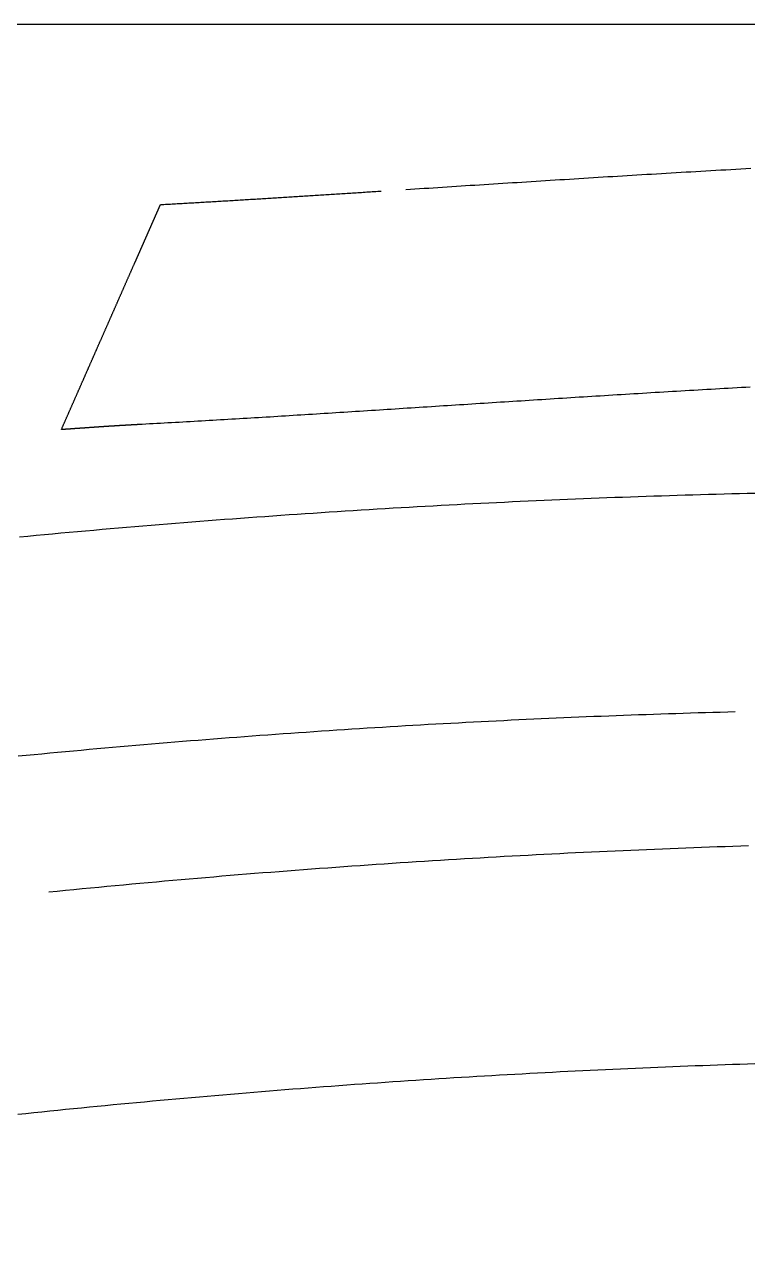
# Model space of a CAD drawing. Extents: x -537 to 363, y 432 to 791.
# Drawn here: x 163.49 to 192.88, y 611.59 to 661.58 of the extents above; entities that cross this region are included whole.
import ezdxf

# ---------------------------------------------------------------- set-up
doc = ezdxf.new("R2010")
doc.units = 0
doc.layers.get('0').update_dxf_attribs({"linetype": 'CONTINUOUS'})
doc.layers.add('90X10', color=1, linetype='CONTINUOUS')

msp = doc.modelspace()

# ---------------------------------------------------------------- linework, layer by layer
msp.add_line((167.97, 651.897), (169.012, 654.264))
for points in [[(178.993, 654.878, 0), (179.179, 654.89, 0), (179.364, 654.902, 0), (179.55, 654.914, 0), (179.737, 654.926, 0), (179.923, 654.938, 0), (180.11, 654.95, 0), (180.297, 654.962, 0), (180.484, 654.974, 0), (180.672, 654.986, 0), (180.859, 654.998, 0), (181.048, 655.01, 0), (181.236, 655.022, 0), (181.425, 655.034, 0), (181.613, 655.047, 0), (181.803, 655.059, 0), (181.992, 655.071, 0), (182.182, 655.083, 0), (182.372, 655.095, 0), (182.562, 655.107, 0), (182.753, 655.12, 0), (182.943, 655.132, 0), (183.134, 655.144, 0), (183.326, 655.156, 0), (183.517, 655.168, 0), (183.709, 655.181, 0), (183.901, 655.193, 0), (184.094, 655.205, 0), (184.286, 655.217, 0), (184.479, 655.229, 0), (184.672, 655.241, 0), (184.866, 655.254, 0), (185.059, 655.266, 0), (185.253, 655.278, 0), (185.447, 655.29, 0), (185.642, 655.302, 0), (185.837, 655.314, 0), (186.032, 655.327, 0), (186.227, 655.339, 0), (186.422, 655.351, 0), (186.618, 655.363, 0), (186.814, 655.375, 0), (187.01, 655.387, 0), (187.207, 655.399, 0), (187.404, 655.411, 0), (187.601, 655.423, 0), (187.798, 655.435, 0), (187.996, 655.447, 0), (188.193, 655.459, 0), (188.392, 655.471, 0), (188.59, 655.483, 0), (188.788, 655.495, 0), (188.987, 655.507, 0), (189.186, 655.519, 0), (189.386, 655.531, 0), (189.585, 655.542, 0), (189.785, 655.554, 0), (189.985, 655.566, 0), (190.186, 655.578, 0), (190.386, 655.59, 0), (190.587, 655.601, 0), (190.788, 655.613, 0), (190.989, 655.624, 0), (191.191, 655.636, 0), (191.393, 655.648, 0), (191.595, 655.659, 0), (191.797, 655.671, 0), (192, 655.682, 0), (192.203, 655.694, 0), (192.406, 655.705, 0), (192.609, 655.716, 0), (192.813, 655.728, 0), (193.017, 655.739, 0)], [(169.012, 654.264, 0), (169.08, 654.268, 0), (169.148, 654.271, 0), (169.216, 654.275, 0), (169.284, 654.279, 0), (169.352, 654.283, 0), (169.42, 654.287, 0), (169.488, 654.291, 0), (169.556, 654.294, 0), (169.624, 654.298, 0), (169.692, 654.302, 0), (169.761, 654.306, 0), (169.829, 654.31, 0), (169.897, 654.314, 0), (169.966, 654.318, 0), (170.034, 654.322, 0), (170.103, 654.326, 0), (170.171, 654.33, 0), (170.24, 654.334, 0), (170.309, 654.338, 0), (170.377, 654.342, 0), (170.446, 654.346, 0), (170.515, 654.35, 0), (170.584, 654.354, 0), (170.653, 654.358, 0), (170.722, 654.362, 0), (170.791, 654.366, 0), (170.86, 654.37, 0), (170.929, 654.374, 0), (170.998, 654.378, 0), (171.067, 654.382, 0), (171.136, 654.386, 0), (171.205, 654.39, 0), (171.275, 654.394, 0), (171.344, 654.398, 0), (171.414, 654.402, 0), (171.483, 654.407, 0), (171.552, 654.411, 0), (171.622, 654.415, 0), (171.692, 654.419, 0), (171.761, 654.423, 0), (171.831, 654.427, 0), (171.901, 654.432, 0), (171.97, 654.436, 0), (172.04, 654.44, 0), (172.11, 654.444, 0), (172.18, 654.448, 0), (172.25, 654.453, 0), (172.32, 654.457, 0), (172.39, 654.461, 0), (172.46, 654.465, 0), (172.53, 654.47, 0), (172.601, 654.474, 0), (172.671, 654.478, 0), (172.741, 654.482, 0), (172.811, 654.487, 0), (172.882, 654.491, 0), (172.952, 654.495, 0), (173.023, 654.5, 0), (173.093, 654.504, 0), (173.164, 654.508, 0), (173.234, 654.513, 0), (173.305, 654.517, 0), (173.376, 654.521, 0), (173.446, 654.526, 0), (173.517, 654.53, 0), (173.588, 654.534, 0), (173.659, 654.539, 0), (173.73, 654.543, 0), (173.801, 654.548, 0), (173.872, 654.552, 0), (173.943, 654.556, 0), (174.014, 654.561, 0), (174.085, 654.565, 0), (174.157, 654.57, 0), (174.228, 654.574, 0), (174.299, 654.579, 0), (174.37, 654.583, 0), (174.442, 654.588, 0), (174.513, 654.592, 0), (174.585, 654.597, 0), (174.656, 654.601, 0), (174.728, 654.605, 0), (174.799, 654.61, 0), (174.871, 654.614, 0), (174.943, 654.619, 0), (175.015, 654.624, 0), (175.086, 654.628, 0), (175.158, 654.633, 0), (175.23, 654.637, 0), (175.302, 654.642, 0), (175.374, 654.646, 0), (175.446, 654.651, 0), (175.518, 654.655, 0), (175.59, 654.66, 0), (175.662, 654.664, 0), (175.735, 654.669, 0), (175.807, 654.674, 0), (175.879, 654.678, 0), (175.952, 654.683, 0), (176.024, 654.687, 0), (176.096, 654.692, 0), (176.169, 654.697, 0), (176.241, 654.701, 0), (176.314, 654.706, 0), (176.387, 654.71, 0), (176.459, 654.715, 0), (176.532, 654.72, 0), (176.605, 654.724, 0), (176.678, 654.729, 0), (176.75, 654.734, 0), (176.823, 654.738, 0), (176.896, 654.743, 0), (176.969, 654.748, 0), (177.042, 654.752, 0), (177.115, 654.757, 0), (177.188, 654.762, 0), (177.262, 654.766, 0), (177.335, 654.771, 0), (177.408, 654.776, 0), (177.481, 654.78, 0), (177.555, 654.785, 0), (177.628, 654.79, 0), (177.701, 654.795, 0), (177.775, 654.799, 0), (177.848, 654.804, 0), (177.922, 654.809, 0), (177.996, 654.814, 0)], [(164.984, 645.118, 0), (164.993, 645.139, 0), (165.002, 645.16, 0), (165.012, 645.182, 0), (165.021, 645.203, 0), (165.031, 645.224, 0), (165.04, 645.245, 0), (165.049, 645.267, 0), (165.059, 645.288, 0), (165.068, 645.309, 0), (165.077, 645.331, 0), (165.087, 645.352, 0), (165.096, 645.373, 0), (165.106, 645.395, 0), (165.115, 645.416, 0), (165.124, 645.437, 0), (165.134, 645.458, 0), (165.143, 645.48, 0), (165.152, 645.501, 0), (165.162, 645.522, 0), (165.171, 645.544, 0), (165.181, 645.565, 0), (165.19, 645.586, 0), (165.199, 645.608, 0), (165.209, 645.629, 0), (165.218, 645.65, 0), (165.228, 645.671, 0), (165.237, 645.693, 0), (165.246, 645.714, 0), (165.256, 645.735, 0), (165.265, 645.757, 0), (165.274, 645.778, 0), (165.284, 645.799, 0), (165.293, 645.821, 0), (165.303, 645.842, 0), (165.312, 645.863, 0), (165.321, 645.884, 0), (165.331, 645.906, 0), (165.34, 645.927, 0), (165.35, 645.948, 0), (165.359, 645.97, 0), (165.368, 645.991, 0), (165.378, 646.012, 0), (165.387, 646.034, 0), (165.396, 646.055, 0), (165.406, 646.076, 0), (165.415, 646.097, 0), (165.425, 646.119, 0), (165.434, 646.14, 0), (165.443, 646.161, 0), (165.453, 646.183, 0), (165.462, 646.204, 0), (165.472, 646.225, 0), (165.481, 646.246, 0), (165.49, 646.268, 0), (165.5, 646.289, 0), (165.509, 646.31, 0), (165.518, 646.332, 0), (165.528, 646.353, 0), (165.537, 646.374, 0), (165.547, 646.396, 0), (165.556, 646.417, 0), (165.565, 646.438, 0), (165.575, 646.459, 0), (165.584, 646.481, 0), (165.594, 646.502, 0), (165.603, 646.523, 0), (165.612, 646.545, 0), (165.622, 646.566, 0), (165.631, 646.587, 0), (165.64, 646.609, 0), (165.65, 646.63, 0), (165.659, 646.651, 0), (165.669, 646.672, 0), (165.678, 646.694, 0), (165.687, 646.715, 0), (165.697, 646.736, 0), (165.706, 646.758, 0), (165.716, 646.779, 0), (165.725, 646.8, 0), (165.734, 646.822, 0), (165.744, 646.843, 0), (165.753, 646.864, 0), (165.762, 646.885, 0), (165.772, 646.907, 0), (165.781, 646.928, 0), (165.791, 646.949, 0), (165.8, 646.971, 0), (165.809, 646.992, 0), (165.819, 647.013, 0), (165.828, 647.035, 0), (165.837, 647.056, 0), (165.847, 647.077, 0), (165.856, 647.098, 0), (165.865, 647.119, 0), (165.874, 647.14, 0), (165.884, 647.16, 0), (165.893, 647.181, 0), (165.902, 647.202, 0), (165.911, 647.222, 0), (165.92, 647.243, 0), (165.929, 647.263, 0), (165.938, 647.283, 0), (165.947, 647.304, 0), (165.956, 647.324, 0), (165.964, 647.344, 0), (165.973, 647.364, 0), (165.982, 647.384, 0), (165.991, 647.404, 0), (166, 647.424, 0), (166.008, 647.443, 0), (166.017, 647.463, 0), (166.026, 647.483, 0), (166.034, 647.503, 0), (166.043, 647.522, 0), (166.052, 647.542, 0), (166.06, 647.561, 0), (166.069, 647.581, 0), (166.077, 647.6, 0), (166.086, 647.62, 0), (166.094, 647.639, 0), (166.103, 647.658, 0), (166.111, 647.678, 0), (166.12, 647.697, 0), (166.128, 647.716, 0), (166.137, 647.735, 0), (166.145, 647.755, 0), (166.154, 647.774, 0), (166.162, 647.793, 0), (166.171, 647.812, 0), (166.179, 647.831, 0), (166.188, 647.851, 0), (166.196, 647.87, 0), (166.205, 647.889, 0), (166.213, 647.908, 0), (166.221, 647.927, 0), (166.23, 647.946, 0), (166.238, 647.965, 0), (166.247, 647.985, 0), (166.255, 648.004, 0), (166.264, 648.023, 0), (166.272, 648.042, 0), (166.281, 648.061, 0), (166.289, 648.081, 0), (166.297, 648.1, 0), (166.306, 648.119, 0), (166.314, 648.138, 0), (166.323, 648.158, 0), (166.331, 648.177, 0), (166.34, 648.196, 0), (166.348, 648.216, 0), (166.357, 648.235, 0), (166.366, 648.254, 0), (166.374, 648.274, 0), (166.383, 648.293, 0), (166.391, 648.313, 0), (166.4, 648.333, 0), (166.409, 648.352, 0), (166.417, 648.372, 0), (166.426, 648.392, 0), (166.435, 648.411, 0), (166.444, 648.431, 0), (166.452, 648.451, 0), (166.461, 648.471, 0), (166.47, 648.491, 0), (166.479, 648.511, 0), (166.488, 648.531, 0), (166.497, 648.552, 0), (166.505, 648.572, 0), (166.514, 648.592, 0), (166.523, 648.613, 0), (166.532, 648.633, 0), (166.542, 648.654, 0), (166.551, 648.674, 0), (166.56, 648.695, 0), (166.569, 648.716, 0), (166.578, 648.737, 0), (166.587, 648.758, 0), (166.597, 648.779, 0), (166.606, 648.8, 0), (166.615, 648.821, 0), (166.625, 648.843, 0), (166.634, 648.864, 0), (166.644, 648.886, 0), (166.653, 648.908, 0), (166.663, 648.929, 0), (166.673, 648.951, 0), (166.682, 648.973, 0), (166.692, 648.995, 0), (166.702, 649.017, 0), (166.712, 649.04, 0), (166.721, 649.062, 0), (166.731, 649.084, 0), (166.741, 649.106, 0), (166.751, 649.128, 0), (166.76, 649.15, 0), (166.77, 649.173, 0), (166.78, 649.195, 0), (166.79, 649.217, 0), (166.799, 649.239, 0), (166.809, 649.261, 0), (166.819, 649.283, 0), (166.829, 649.306, 0), (166.838, 649.328, 0), (166.848, 649.35, 0), (166.858, 649.372, 0), (166.868, 649.394, 0), (166.877, 649.416, 0), (166.887, 649.438, 0), (166.897, 649.461, 0), (166.907, 649.483, 0), (166.916, 649.505, 0), (166.926, 649.527, 0), (166.936, 649.549, 0), (166.946, 649.571, 0), (166.955, 649.593, 0), (166.965, 649.616, 0), (166.975, 649.638, 0), (166.985, 649.66, 0), (166.994, 649.682, 0), (167.004, 649.704, 0), (167.014, 649.726, 0), (167.024, 649.749, 0), (167.034, 649.771, 0), (167.043, 649.793, 0), (167.053, 649.815, 0), (167.063, 649.837, 0), (167.073, 649.859, 0), (167.082, 649.881, 0), (167.092, 649.904, 0), (167.102, 649.926, 0), (167.112, 649.948, 0), (167.121, 649.97, 0), (167.131, 649.992, 0), (167.141, 650.014, 0), (167.151, 650.036, 0), (167.16, 650.059, 0), (167.17, 650.081, 0), (167.18, 650.103, 0), (167.19, 650.125, 0), (167.199, 650.147, 0), (167.209, 650.169, 0), (167.219, 650.191, 0), (167.229, 650.214, 0), (167.238, 650.236, 0), (167.248, 650.258, 0), (167.258, 650.28, 0), (167.268, 650.302, 0), (167.277, 650.324, 0), (167.287, 650.346, 0), (167.297, 650.369, 0), (167.307, 650.391, 0), (167.316, 650.413, 0), (167.326, 650.435, 0), (167.336, 650.457, 0), (167.346, 650.479, 0), (167.355, 650.501, 0), (167.365, 650.524, 0), (167.375, 650.546, 0), (167.385, 650.568, 0), (167.394, 650.59, 0), (167.404, 650.612, 0), (167.414, 650.634, 0), (167.424, 650.656, 0), (167.433, 650.679, 0), (167.443, 650.701, 0), (167.453, 650.723, 0), (167.463, 650.745, 0), (167.472, 650.767, 0), (167.482, 650.789, 0), (167.492, 650.811, 0), (167.502, 650.834, 0), (167.511, 650.856, 0), (167.521, 650.878, 0), (167.531, 650.9, 0), (167.541, 650.922, 0), (167.55, 650.944, 0), (167.56, 650.966, 0), (167.57, 650.989, 0), (167.58, 651.011, 0), (167.589, 651.033, 0), (167.599, 651.055, 0), (167.609, 651.077, 0), (167.619, 651.099, 0), (167.628, 651.121, 0), (167.638, 651.144, 0), (167.648, 651.166, 0), (167.658, 651.188, 0), (167.667, 651.21, 0), (167.677, 651.232, 0), (167.687, 651.254, 0), (167.697, 651.276, 0), (167.706, 651.299, 0), (167.716, 651.321, 0), (167.726, 651.343, 0), (167.736, 651.365, 0), (167.745, 651.387, 0), (167.755, 651.409, 0), (167.765, 651.431, 0), (167.775, 651.454, 0), (167.785, 651.476, 0), (167.794, 651.498, 0), (167.804, 651.52, 0), (167.814, 651.542, 0), (167.824, 651.564, 0), (167.833, 651.587, 0), (167.843, 651.609, 0), (167.853, 651.631, 0), (167.863, 651.653, 0), (167.872, 651.675, 0), (167.882, 651.697, 0), (167.892, 651.719, 0), (167.902, 651.742, 0), (167.911, 651.764, 0), (167.921, 651.786, 0), (167.931, 651.808, 0), (167.941, 651.83, 0), (167.95, 651.852, 0), (167.96, 651.875, 0), (167.97, 651.897, 0)], [(192.989, 646.844, 0), (192.812, 646.834, 0), (192.636, 646.824, 0), (192.459, 646.814, 0), (192.282, 646.804, 0), (192.106, 646.794, 0), (191.93, 646.784, 0), (191.754, 646.774, 0), (191.578, 646.764, 0), (191.402, 646.754, 0), (191.227, 646.744, 0), (191.052, 646.733, 0), (190.877, 646.723, 0), (190.702, 646.713, 0), (190.527, 646.703, 0), (190.352, 646.692, 0), (190.178, 646.682, 0), (190.003, 646.672, 0), (189.829, 646.662, 0), (189.655, 646.651, 0), (189.482, 646.641, 0), (189.308, 646.63, 0), (189.135, 646.62, 0), (188.961, 646.61, 0), (188.788, 646.599, 0), (188.615, 646.589, 0), (188.443, 646.578, 0), (188.27, 646.568, 0), (188.098, 646.557, 0), (187.925, 646.547, 0), (187.753, 646.536, 0), (187.582, 646.526, 0), (187.41, 646.515, 0), (187.238, 646.504, 0), (187.067, 646.494, 0), (186.896, 646.483, 0), (186.725, 646.473, 0), (186.554, 646.462, 0), (186.383, 646.451, 0), (186.213, 646.441, 0), (186.043, 646.43, 0), (185.873, 646.419, 0), (185.703, 646.409, 0), (185.533, 646.398, 0), (185.363, 646.387, 0), (185.194, 646.377, 0), (185.025, 646.366, 0), (184.856, 646.355, 0), (184.687, 646.345, 0), (184.518, 646.334, 0), (184.349, 646.323, 0), (184.181, 646.313, 0), (184.013, 646.302, 0), (183.845, 646.291, 0), (183.677, 646.28, 0), (183.509, 646.27, 0), (183.342, 646.259, 0), (183.175, 646.248, 0), (183.008, 646.238, 0), (182.841, 646.227, 0), (182.674, 646.216, 0), (182.507, 646.205, 0), (182.341, 646.195, 0), (182.175, 646.184, 0), (182.009, 646.173, 0), (181.843, 646.163, 0), (181.677, 646.152, 0), (181.512, 646.141, 0), (181.346, 646.131, 0), (181.181, 646.12, 0), (181.016, 646.11, 0), (180.851, 646.099, 0), (180.687, 646.088, 0), (180.522, 646.078, 0), (180.358, 646.067, 0), (180.194, 646.057, 0), (180.03, 646.046, 0), (179.866, 646.035, 0), (179.703, 646.025, 0), (179.54, 646.014, 0), (179.376, 646.004, 0), (179.213, 645.993, 0), (179.051, 645.983, 0), (178.888, 645.972, 0), (178.726, 645.962, 0), (178.563, 645.951, 0), (178.401, 645.941, 0), (178.239, 645.931, 0), (178.078, 645.92, 0), (177.916, 645.91, 0), (177.755, 645.9, 0), (177.594, 645.889, 0), (177.433, 645.879, 0), (177.272, 645.869, 0), (177.111, 645.858, 0), (176.951, 645.848, 0), (176.791, 645.838, 0), (176.631, 645.828, 0), (176.471, 645.818, 0), (176.311, 645.808, 0), (176.152, 645.798, 0), (175.992, 645.787, 0), (175.833, 645.777, 0), (175.674, 645.767, 0), (175.515, 645.757, 0), (175.357, 645.747, 0), (175.199, 645.737, 0), (175.04, 645.728, 0), (174.882, 645.718, 0), (174.724, 645.708, 0), (174.567, 645.698, 0), (174.409, 645.688, 0), (174.252, 645.679, 0), (174.095, 645.669, 0), (173.938, 645.659, 0), (173.781, 645.649, 0), (173.625, 645.64, 0), (173.469, 645.63, 0), (173.312, 645.621, 0), (173.156, 645.611, 0), (173.001, 645.602, 0), (172.845, 645.592, 0), (172.69, 645.583, 0), (172.534, 645.574, 0), (172.379, 645.564, 0), (172.225, 645.555, 0), (172.07, 645.546, 0), (171.915, 645.537, 0), (171.761, 645.528, 0), (171.607, 645.518, 0), (171.453, 645.509, 0), (171.299, 645.5, 0), (171.146, 645.491, 0), (170.993, 645.482, 0), (170.84, 645.474, 0), (170.687, 645.465, 0), (170.534, 645.456, 0), (170.381, 645.447, 0), (170.229, 645.439, 0), (170.077, 645.43, 0), (169.925, 645.421, 0), (169.773, 645.413, 0), (169.621, 645.404, 0), (169.47, 645.396, 0), (169.319, 645.387, 0), (169.168, 645.379, 0), (169.017, 645.371, 0), (168.866, 645.363, 0), (168.716, 645.354, 0), (168.565, 645.346, 0), (168.415, 645.338, 0), (168.265, 645.33, 0)], [(168.265, 645.33, 0), (168.251, 645.329, 0), (168.237, 645.329, 0), (168.222, 645.328, 0), (168.208, 645.327, 0), (168.194, 645.326, 0), (168.179, 645.326, 0), (168.165, 645.325, 0), (168.15, 645.324, 0), (168.136, 645.323, 0), (168.122, 645.322, 0), (168.107, 645.322, 0), (168.093, 645.321, 0), (168.079, 645.32, 0), (168.064, 645.319, 0), (168.05, 645.318, 0), (168.036, 645.318, 0), (168.021, 645.317, 0), (168.007, 645.316, 0), (167.993, 645.315, 0), (167.978, 645.314, 0), (167.964, 645.314, 0), (167.95, 645.313, 0), (167.935, 645.312, 0), (167.921, 645.311, 0), (167.906, 645.31, 0), (167.892, 645.31, 0), (167.878, 645.309, 0), (167.863, 645.308, 0), (167.849, 645.307, 0), (167.835, 645.306, 0), (167.82, 645.306, 0), (167.806, 645.305, 0), (167.792, 645.304, 0), (167.777, 645.303, 0), (167.763, 645.302, 0), (167.749, 645.301, 0), (167.734, 645.301, 0), (167.72, 645.3, 0), (167.706, 645.299, 0), (167.691, 645.298, 0), (167.677, 645.297, 0), (167.663, 645.297, 0), (167.648, 645.296, 0), (167.634, 645.295, 0), (167.62, 645.294, 0), (167.605, 645.293, 0), (167.591, 645.292, 0), (167.576, 645.291, 0), (167.562, 645.291, 0), (167.548, 645.29, 0), (167.533, 645.289, 0), (167.519, 645.288, 0), (167.505, 645.287, 0), (167.49, 645.286, 0), (167.476, 645.286, 0), (167.462, 645.285, 0), (167.447, 645.284, 0), (167.433, 645.283, 0), (167.419, 645.282, 0), (167.404, 645.281, 0), (167.39, 645.28, 0), (167.376, 645.279, 0), (167.361, 645.279, 0), (167.347, 645.278, 0), (167.333, 645.277, 0), (167.318, 645.276, 0), (167.304, 645.275, 0), (167.29, 645.274, 0), (167.275, 645.273, 0), (167.261, 645.272, 0), (167.247, 645.272, 0), (167.232, 645.271, 0), (167.218, 645.27, 0), (167.203, 645.269, 0), (167.189, 645.268, 0), (167.175, 645.267, 0), (167.16, 645.266, 0), (167.146, 645.265, 0), (167.132, 645.264, 0), (167.117, 645.264, 0), (167.103, 645.263, 0), (167.089, 645.262, 0), (167.074, 645.261, 0), (167.06, 645.26, 0), (167.046, 645.259, 0), (167.031, 645.258, 0), (167.017, 645.257, 0), (167.003, 645.256, 0), (166.988, 645.255, 0), (166.974, 645.255, 0), (166.96, 645.254, 0), (166.945, 645.253, 0), (166.931, 645.252, 0), (166.916, 645.251, 0), (166.902, 645.25, 0), (166.888, 645.249, 0), (166.873, 645.248, 0), (166.859, 645.247, 0), (166.845, 645.246, 0), (166.83, 645.245, 0), (166.816, 645.244, 0), (166.802, 645.243, 0), (166.787, 645.242, 0), (166.773, 645.242, 0), (166.759, 645.241, 0), (166.744, 645.24, 0), (166.73, 645.239, 0), (166.715, 645.238, 0), (166.701, 645.237, 0), (166.687, 645.236, 0), (166.672, 645.235, 0), (166.658, 645.234, 0), (166.644, 645.233, 0), (166.629, 645.232, 0), (166.615, 645.231, 0), (166.601, 645.23, 0), (166.586, 645.229, 0), (166.572, 645.228, 0), (166.557, 645.227, 0), (166.543, 645.226, 0), (166.529, 645.225, 0), (166.514, 645.224, 0), (166.5, 645.223, 0), (166.486, 645.222, 0), (166.471, 645.221, 0), (166.457, 645.221, 0), (166.443, 645.22, 0), (166.428, 645.219, 0), (166.414, 645.218, 0), (166.399, 645.217, 0), (166.385, 645.216, 0), (166.371, 645.215, 0), (166.356, 645.214, 0), (166.342, 645.213, 0), (166.327, 645.212, 0), (166.313, 645.211, 0), (166.299, 645.21, 0), (166.284, 645.209, 0), (166.27, 645.208, 0), (166.256, 645.207, 0), (166.241, 645.206, 0), (166.227, 645.205, 0), (166.212, 645.204, 0), (166.198, 645.203, 0), (166.184, 645.202, 0), (166.169, 645.201, 0), (166.154, 645.2, 0), (166.139, 645.199, 0), (166.124, 645.198, 0), (166.108, 645.196, 0), (166.093, 645.195, 0), (166.077, 645.194, 0), (166.062, 645.193, 0), (166.047, 645.192, 0), (166.031, 645.191, 0), (166.016, 645.19, 0), (166, 645.189, 0), (165.985, 645.188, 0), (165.97, 645.187, 0), (165.954, 645.186, 0), (165.939, 645.185, 0), (165.923, 645.183, 0), (165.908, 645.182, 0), (165.893, 645.181, 0), (165.877, 645.18, 0), (165.862, 645.179, 0), (165.846, 645.178, 0), (165.831, 645.177, 0), (165.815, 645.176, 0), (165.8, 645.175, 0), (165.785, 645.174, 0), (165.769, 645.173, 0), (165.754, 645.172, 0), (165.738, 645.171, 0), (165.723, 645.169, 0), (165.708, 645.168, 0), (165.692, 645.167, 0), (165.677, 645.166, 0), (165.661, 645.165, 0), (165.646, 645.164, 0), (165.631, 645.163, 0), (165.615, 645.162, 0), (165.6, 645.161, 0), (165.584, 645.16, 0), (165.569, 645.159, 0), (165.554, 645.158, 0), (165.538, 645.157, 0), (165.523, 645.155, 0), (165.507, 645.154, 0), (165.492, 645.153, 0), (165.477, 645.152, 0), (165.461, 645.151, 0), (165.446, 645.15, 0), (165.43, 645.149, 0), (165.415, 645.148, 0), (165.4, 645.147, 0), (165.384, 645.146, 0), (165.369, 645.145, 0), (165.353, 645.144, 0), (165.338, 645.142, 0), (165.323, 645.141, 0), (165.307, 645.14, 0), (165.292, 645.139, 0), (165.276, 645.138, 0), (165.261, 645.137, 0), (165.245, 645.136, 0), (165.23, 645.135, 0), (165.215, 645.134, 0), (165.199, 645.133, 0), (165.184, 645.132, 0), (165.168, 645.131, 0), (165.153, 645.13, 0), (165.138, 645.128, 0), (165.122, 645.127, 0), (165.107, 645.126, 0), (165.091, 645.125, 0), (165.076, 645.124, 0), (165.061, 645.123, 0), (165.045, 645.122, 0), (165.03, 645.121, 0), (165.014, 645.12, 0), (164.999, 645.119, 0), (164.984, 645.118, 0)], [(163.288, 640.759, 0), (163.624, 640.791, 0), (163.96, 640.823, 0), (164.296, 640.854, 0), (164.631, 640.885, 0), (164.966, 640.916, 0), (165.301, 640.947, 0), (165.636, 640.977, 0), (165.97, 641.007, 0), (166.304, 641.036, 0), (166.638, 641.066, 0), (166.971, 641.095, 0), (167.305, 641.123, 0), (167.638, 641.152, 0), (167.97, 641.18, 0), (168.303, 641.208, 0), (168.635, 641.235, 0), (168.967, 641.263, 0), (169.298, 641.29, 0), (169.63, 641.317, 0), (169.961, 641.343, 0), (170.292, 641.369, 0), (170.622, 641.395, 0), (170.953, 641.421, 0), (171.283, 641.446, 0), (171.613, 641.471, 0), (171.942, 641.496, 0), (172.272, 641.52, 0), (172.601, 641.544, 0), (172.93, 641.568, 0), (173.258, 641.592, 0), (173.586, 641.615, 0), (173.915, 641.638, 0), (174.242, 641.661, 0), (174.57, 641.684, 0), (174.897, 641.706, 0), (175.224, 641.728, 0), (175.551, 641.749, 0), (175.878, 641.771, 0), (176.204, 641.792, 0), (176.531, 641.813, 0), (176.856, 641.833, 0), (177.182, 641.854, 0), (177.508, 641.874, 0), (177.833, 641.894, 0), (178.158, 641.913, 0), (178.483, 641.932, 0), (178.807, 641.951, 0), (179.131, 641.97, 0), (179.455, 641.988, 0), (179.779, 642.007, 0), (180.103, 642.025, 0), (180.426, 642.042, 0), (180.75, 642.06, 0), (181.073, 642.077, 0), (181.395, 642.094, 0), (181.718, 642.11, 0), (182.04, 642.127, 0), (182.362, 642.143, 0), (182.684, 642.158, 0), (183.006, 642.174, 0), (183.327, 642.189, 0), (183.648, 642.204, 0), (183.969, 642.219, 0), (184.29, 642.234, 0), (184.611, 642.248, 0), (184.931, 642.262, 0), (185.251, 642.276, 0), (185.571, 642.289, 0), (185.891, 642.303, 0), (186.211, 642.316, 0), (186.53, 642.328, 0), (186.849, 642.341, 0), (187.168, 642.353, 0), (187.487, 642.365, 0), (187.806, 642.377, 0), (188.124, 642.389, 0), (188.442, 642.4, 0), (188.76, 642.411, 0), (189.078, 642.422, 0), (189.395, 642.432, 0), (189.713, 642.442, 0), (190.03, 642.453, 0), (190.347, 642.462, 0), (190.664, 642.472, 0), (190.981, 642.481, 0), (191.297, 642.49, 0), (191.613, 642.499, 0), (191.93, 642.508, 0), (192.245, 642.516, 0), (192.561, 642.524, 0), (192.877, 642.532, 0), (193.192, 642.54, 0)], [(192.382, 633.641, 0), (192.081, 633.633, 0), (191.78, 633.625, 0), (191.479, 633.617, 0), (191.177, 633.608, 0), (190.876, 633.599, 0), (190.574, 633.59, 0), (190.272, 633.581, 0), (189.97, 633.571, 0), (189.668, 633.561, 0), (189.365, 633.551, 0), (189.063, 633.541, 0), (188.76, 633.53, 0), (188.457, 633.52, 0), (188.154, 633.509, 0), (187.85, 633.498, 0), (187.547, 633.486, 0), (187.243, 633.474, 0), (186.939, 633.463, 0), (186.635, 633.451, 0), (186.331, 633.438, 0), (186.027, 633.426, 0), (185.722, 633.413, 0), (185.417, 633.4, 0), (185.112, 633.387, 0), (184.807, 633.373, 0), (184.502, 633.359, 0), (184.196, 633.345, 0), (183.891, 633.331, 0), (183.585, 633.317, 0), (183.279, 633.302, 0), (182.972, 633.287, 0), (182.666, 633.272, 0), (182.359, 633.256, 0), (182.052, 633.241, 0), (181.745, 633.225, 0), (181.438, 633.209, 0), (181.13, 633.192, 0), (180.823, 633.176, 0), (180.515, 633.159, 0), (180.207, 633.142, 0), (179.898, 633.125, 0), (179.59, 633.107, 0), (179.281, 633.089, 0), (178.972, 633.071, 0), (178.663, 633.053, 0), (178.353, 633.034, 0), (178.044, 633.015, 0), (177.734, 632.996, 0), (177.424, 632.977, 0), (177.114, 632.957, 0), (176.803, 632.937, 0), (176.493, 632.917, 0), (176.182, 632.897, 0), (175.871, 632.876, 0), (175.559, 632.856, 0), (175.248, 632.834, 0), (174.936, 632.813, 0), (174.624, 632.791, 0), (174.312, 632.77, 0), (173.999, 632.747, 0), (173.687, 632.725, 0), (173.374, 632.702, 0), (173.06, 632.68, 0), (172.747, 632.656, 0), (172.433, 632.633, 0), (172.12, 632.609, 0), (171.805, 632.585, 0), (171.491, 632.561, 0), (171.176, 632.537, 0), (170.862, 632.512, 0), (170.547, 632.487, 0), (170.231, 632.462, 0), (169.916, 632.436, 0), (169.6, 632.41, 0), (169.284, 632.384, 0), (168.968, 632.358, 0), (168.651, 632.331, 0), (168.334, 632.305, 0), (168.017, 632.277, 0), (167.7, 632.25, 0), (167.382, 632.222, 0), (167.065, 632.194, 0), (166.747, 632.166, 0), (166.428, 632.138, 0), (166.11, 632.109, 0), (165.791, 632.08, 0), (165.472, 632.051, 0), (165.153, 632.021, 0), (164.833, 631.991, 0), (164.513, 631.961, 0), (164.193, 631.931, 0), (163.873, 631.9, 0), (163.552, 631.869, 0), (163.231, 631.838, 0)], [(164.478, 626.327, 0), (164.816, 626.361, 0), (165.154, 626.394, 0), (165.491, 626.428, 0), (165.829, 626.461, 0), (166.165, 626.493, 0), (166.502, 626.525, 0), (166.838, 626.557, 0), (167.174, 626.589, 0), (167.51, 626.621, 0), (167.845, 626.652, 0), (168.18, 626.682, 0), (168.515, 626.713, 0), (168.85, 626.743, 0), (169.184, 626.773, 0), (169.518, 626.803, 0), (169.852, 626.832, 0), (170.185, 626.861, 0), (170.519, 626.89, 0), (170.852, 626.918, 0), (171.184, 626.946, 0), (171.517, 626.974, 0), (171.849, 627.002, 0), (172.181, 627.029, 0), (172.512, 627.056, 0), (172.844, 627.083, 0), (173.175, 627.109, 0), (173.506, 627.136, 0), (173.836, 627.161, 0), (174.167, 627.187, 0), (174.497, 627.212, 0), (174.827, 627.237, 0), (175.156, 627.262, 0), (175.486, 627.287, 0), (175.815, 627.311, 0), (176.144, 627.335, 0), (176.472, 627.358, 0), (176.8, 627.382, 0), (177.129, 627.405, 0), (177.456, 627.427, 0), (177.784, 627.45, 0), (178.111, 627.472, 0), (178.438, 627.494, 0), (178.765, 627.516, 0), (179.092, 627.537, 0), (179.418, 627.558, 0), (179.745, 627.579, 0), (180.07, 627.6, 0), (180.396, 627.62, 0), (180.722, 627.64, 0), (181.047, 627.66, 0), (181.372, 627.679, 0), (181.697, 627.699, 0), (182.021, 627.718, 0), (182.345, 627.736, 0), (182.67, 627.755, 0), (182.993, 627.773, 0), (183.317, 627.791, 0), (183.64, 627.809, 0), (183.964, 627.826, 0), (184.287, 627.843, 0), (184.609, 627.86, 0), (184.932, 627.877, 0), (185.254, 627.893, 0), (185.576, 627.909, 0), (185.898, 627.925, 0), (186.22, 627.94, 0), (186.541, 627.956, 0), (186.862, 627.971, 0), (187.183, 627.986, 0), (187.504, 628, 0), (187.825, 628.014, 0), (188.145, 628.028, 0), (188.465, 628.042, 0), (188.785, 628.056, 0), (189.105, 628.069, 0), (189.425, 628.082, 0), (189.744, 628.095, 0), (190.063, 628.107, 0), (190.382, 628.12, 0), (190.701, 628.132, 0), (191.02, 628.143, 0), (191.338, 628.155, 0), (191.656, 628.166, 0), (191.974, 628.177, 0), (192.292, 628.188, 0), (192.61, 628.199, 0), (192.927, 628.209, 0)], [(193.184, 619.337, 0), (192.882, 619.328, 0), (192.579, 619.318, 0), (192.277, 619.307, 0), (191.974, 619.297, 0), (191.671, 619.286, 0), (191.368, 619.275, 0), (191.064, 619.264, 0), (190.761, 619.253, 0), (190.457, 619.241, 0), (190.153, 619.229, 0), (189.849, 619.217, 0), (189.545, 619.205, 0), (189.241, 619.192, 0), (188.936, 619.179, 0), (188.631, 619.166, 0), (188.326, 619.153, 0), (188.021, 619.139, 0), (187.716, 619.126, 0), (187.41, 619.112, 0), (187.105, 619.098, 0), (186.799, 619.083, 0), (186.493, 619.068, 0), (186.186, 619.053, 0), (185.88, 619.038, 0), (185.573, 619.023, 0), (185.266, 619.007, 0), (184.959, 618.991, 0), (184.652, 618.975, 0), (184.344, 618.959, 0), (184.037, 618.942, 0), (183.729, 618.925, 0), (183.421, 618.908, 0), (183.112, 618.891, 0), (182.804, 618.873, 0), (182.495, 618.856, 0), (182.186, 618.837, 0), (181.877, 618.819, 0), (181.568, 618.801, 0), (181.258, 618.782, 0), (180.948, 618.763, 0), (180.638, 618.743, 0), (180.328, 618.724, 0), (180.017, 618.704, 0), (179.707, 618.684, 0), (179.396, 618.663, 0), (179.085, 618.643, 0), (178.773, 618.622, 0), (178.462, 618.601, 0), (178.15, 618.58, 0), (177.838, 618.558, 0), (177.526, 618.536, 0), (177.213, 618.514, 0), (176.901, 618.492, 0), (176.588, 618.469, 0), (176.274, 618.446, 0), (175.961, 618.423, 0), (175.647, 618.399, 0), (175.334, 618.376, 0), (175.019, 618.352, 0), (174.705, 618.328, 0), (174.391, 618.303, 0), (174.076, 618.278, 0), (173.761, 618.253, 0), (173.445, 618.228, 0), (173.13, 618.203, 0), (172.814, 618.177, 0), (172.498, 618.151, 0), (172.182, 618.124, 0), (171.865, 618.098, 0), (171.548, 618.071, 0), (171.231, 618.044, 0), (170.914, 618.016, 0), (170.597, 617.989, 0), (170.279, 617.961, 0), (169.961, 617.933, 0), (169.642, 617.904, 0), (169.324, 617.875, 0), (169.005, 617.846, 0), (168.686, 617.817, 0), (168.367, 617.787, 0), (168.047, 617.758, 0), (167.727, 617.727, 0), (167.407, 617.697, 0), (167.087, 617.666, 0), (166.766, 617.635, 0), (166.445, 617.604, 0), (166.124, 617.573, 0), (165.802, 617.541, 0), (165.481, 617.509, 0), (165.159, 617.476, 0), (164.836, 617.444, 0), (164.514, 617.411, 0), (164.191, 617.378, 0), (163.868, 617.344, 0), (163.545, 617.31, 0), (163.221, 617.276, 0)]]:
    msp.add_polyline3d(points)
at = {"layer": '90X10', "color": 1, "linetype": 'CONTINUOUS'}
msp.add_lwpolyline([(-537.056, 561.58), (362.944, 561.58), (362.944, 661.58), (-537.056, 661.58)], close=True, dxfattribs=at)

doc.saveas('drawing.dxf')
